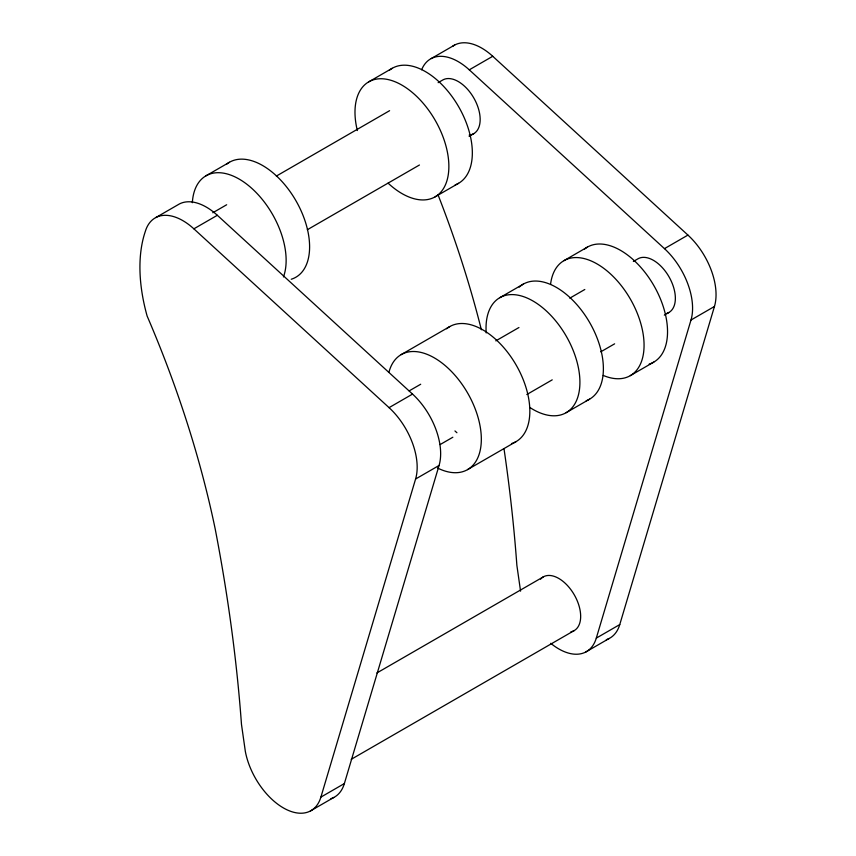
<?xml version="1.0" encoding="UTF-8"?>
<svg xmlns="http://www.w3.org/2000/svg" width="856" height="856" viewBox="0 0 856 856"><rect width="100%" height="100%" fill="white"/><g stroke="black" fill="none" stroke-linecap="round" stroke-linejoin="round"><path stroke-width="1.28" d="M320.893 797.118L415.588 479.018A55.319 31.94 60 0 0 389.063 407.649L193.873 228.83A55.319 31.94 60 0 0 145.317 231.43A152.443 88.018 60 0 0 147.125 316.046A737.947 426.063 60 0 1 215.198 528.955A1417.45 818.368 60 0 1 241.478 724.358L245.34 751.44A55.319 31.94 60 0 0 282.437 807.358A55.319 31.94 60 0 0 320.893 797.118L344.369 783.561L439.064 465.471A55.319 31.94 60 0 0 412.539 394.092L217.338 215.284A55.319 31.94 60 0 0 179.332 203.996L155.856 217.552M550.729 643.305A55.319 31.94 60 0 0 596.3 638.116L690.995 320.016A55.319 31.94 60 0 0 664.47 248.647L469.27 69.828A55.319 31.94 60 0 0 421.644 69.775M606.326 639.678A55.319 31.94 60 0 0 619.765 624.57L714.46 306.469A55.319 31.94 60 0 0 687.935 235.09L492.746 56.282A55.319 31.94 60 0 0 452.696 46.235M205.996 175.801L229.472 162.255M368.733 81.855L392.209 68.298M431.253 58.55L454.729 44.993M212.802 212.759L226.669 204.755M276.36 176.069L389.608 110.681M438.144 82.657L442.766 79.993A30.977 17.89 60 0 1 475.636 101.457A30.977 17.89 60 0 1 469.216 135.055M193.873 228.83L217.338 215.284M469.27 69.828L492.746 56.282M307.336 229.729L419.44 165.005M469.131 136.318L473.753 133.654M435.126 196.837L458.591 183.291M401.197 354.619L449.7 326.607M499.776 297.706L523.241 284.149M563.933 260.663L587.398 247.106M409.147 390.903L420.703 384.237M495.817 340.87L518.939 327.527M569.786 298.166L584.808 289.489M633.344 261.476L637.966 258.801A30.977 17.89 60 0 1 669.927 278.468A30.977 17.89 60 0 1 666.792 313.403M389.063 407.649L412.539 394.092M664.47 248.647L687.935 235.09M440.134 444.564L452.845 437.234M526.804 394.53L552.227 379.85M600.762 351.827L614.629 343.823M664.32 315.136L668.943 312.461M415.588 479.018L439.064 465.471M690.995 320.016L714.46 306.469M467.579 469.602L516.093 441.6M566.158 412.688L589.634 399.142M630.316 375.645L653.791 362.099M376.854 672.977L543.271 576.901M351.217 759.326L574.248 630.562M596.3 638.116L619.765 624.57M310.364 811.007L333.829 797.45M585.761 652.005L609.237 638.448M454.953 430.953L456.911 432.74M520.566 591.154L516.874 565.356A1417.45 818.368 60 0 0 504.002 448.726M540.543 579.159A30.977 17.89 60 0 1 574.248 594.781A30.977 17.89 60 0 1 570.931 631.792M344.369 783.561A55.319 31.94 60 0 1 330.93 798.68M519.196 287.145A66.383 38.327 60 0 1 589.088 321.546A66.383 38.327 60 0 1 586.221 400.736M486.208 332.92A66.383 38.327 60 0 1 531.266 300.039A66.383 38.327 60 0 1 579.908 383.081A66.383 38.327 60 0 1 529.896 407.51M446.607 328.768A66.383 38.327 60 0 1 516.628 365.887A66.383 38.327 60 0 1 511.471 443.611M389.041 371.9A66.383 38.327 60 0 1 441.525 362.655A66.383 38.327 60 0 1 481.286 441.557A66.383 38.327 60 0 1 437.459 467.975M584.306 249.267A66.383 38.327 60 0 1 654.326 286.385A66.383 38.327 60 0 1 649.169 364.11M550.579 284.213A66.383 38.327 60 0 1 599.168 265.189A66.383 38.327 60 0 1 644.022 342.871A66.383 38.327 60 0 1 603.255 375.431M226.369 164.406A66.383 38.327 60 0 1 296.39 201.524A66.383 38.327 60 0 1 291.243 279.249M192.343 202.712A66.383 38.327 60 0 1 248.647 185.666A66.383 38.327 60 0 1 283.443 276.937M389.106 70.459A66.383 38.327 60 0 1 458.591 106.626A66.383 38.327 60 0 1 455.178 184.885M357.337 130.54A66.383 38.327 60 0 1 396.67 82.444A66.383 38.327 60 0 1 448.662 171.393A66.383 38.327 60 0 1 388.089 183.152M438.069 194.911A737.947 426.063 60 0 1 481.372 329.774"/></g></svg>
